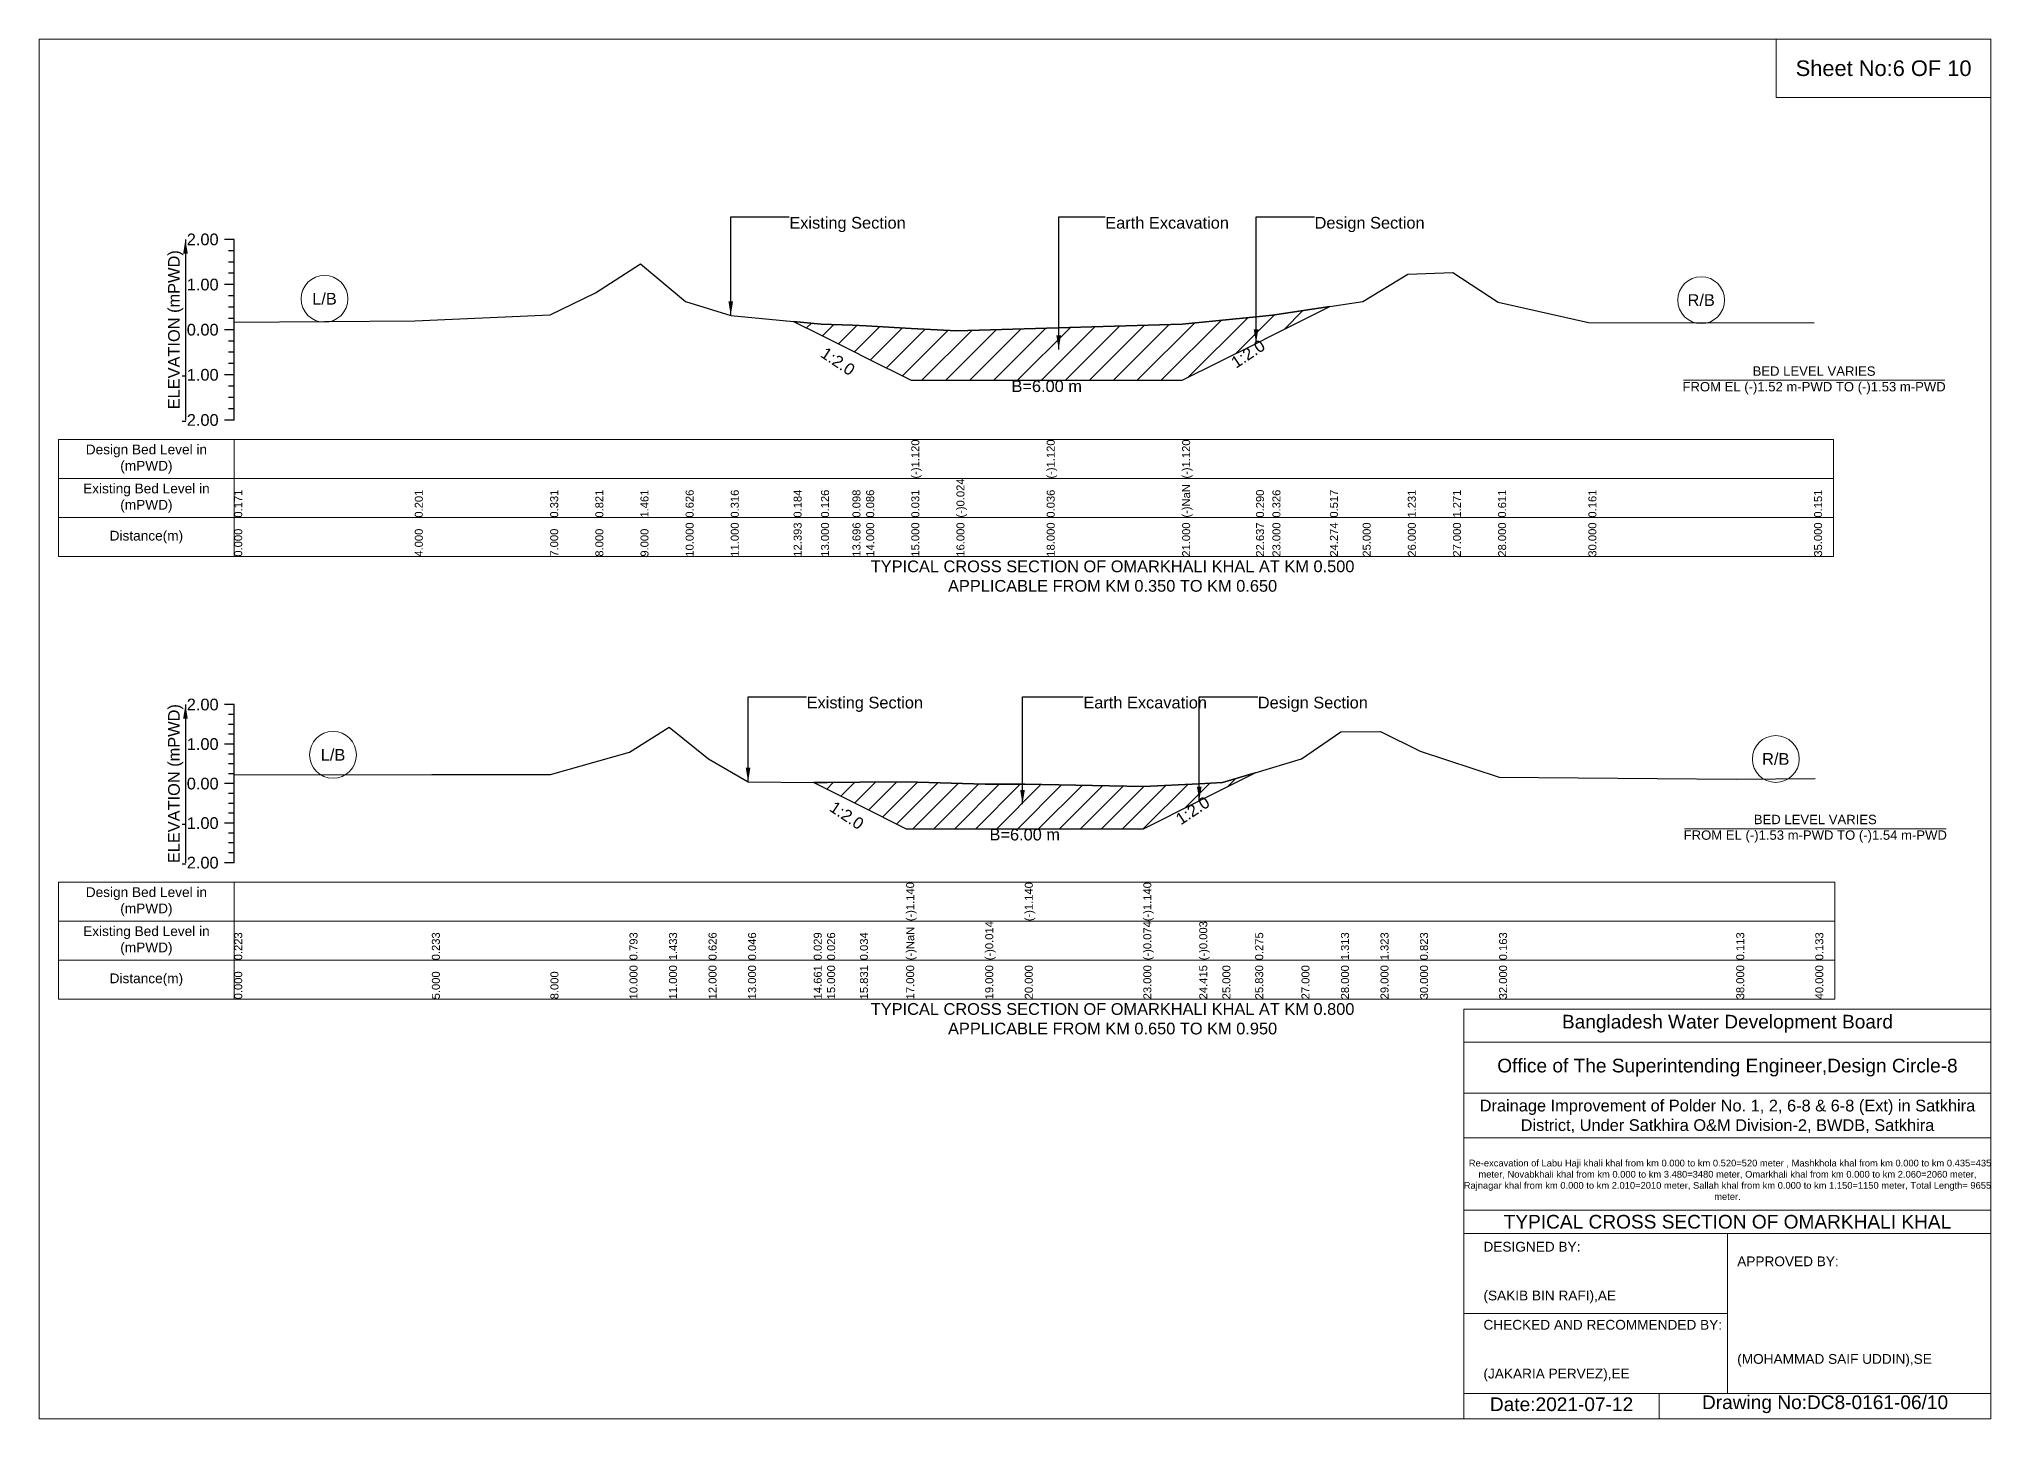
# Model space of a CAD drawing. Header units: inches. Extents: x 91000 to 648000, y -5656 to 141.
# Drawn here: x 420000 to 428000, y -5656 to 0 of the extents above; entities that cross this region are included whole.
import ezdxf

# ---------------------------------------------------------------- set-up
doc = ezdxf.new("R2010")
doc.units = ezdxf.units.IN
doc.header["$LTSCALE"] = 7
doc.header["$MEASUREMENT"] = 0
for name, color, linetype, lineweight in [('Cross section Data Border', 7, 'Continuous', 9), ('Cross Section Labels', 7, 'Continuous', 9), ('Existing_Bed_Level for Xsection', 7, 'Continuous', 25)]:
    doc.layers.add(name, color=color, linetype=linetype, lineweight=lineweight)
doc.styles.get("Standard").update_dxf_attribs({"font": 'arial.ttf'})
doc.dimstyles.get("Standard").update_dxf_attribs({"dimtxt": 0.18, "dimasz": 0.18, "dimexe": 0.18, "dimexo": 0.0625, "dimgap": 0.09, "dimtad": 0, "dimtih": 1, "dimtoh": 1, "dimdec": 4, "dimzin": 0, "dimdsep": 46, "dimtxsty": 'Standard', "dimcen": 0.09, "dimadec": 0, "dimazin": 0, "dimtfac": 1, "dimtdec": 4, "dimtofl": 0, "dimtmove": 0, "dimatfit": 3, "dimfxl": 1, "dimtolj": 1, "dimtzin": 0, "dimarcsym": 0})

msp = doc.modelspace()

# ---------------------------------------------------------------- hatches: boundary and pattern name
at = {"layer": 'Existing_Bed_Level for Xsection'}
h = msp.add_hatch(dxfattribs=at)
h.set_pattern_fill('ANSI31', color=256, scale=555, style=0)
h.paths.add_polyline_path([(423092.6, -1157.6), (423205, -1213.8), (423333.8, -1278.2), (423390, -1306.3), (423575, -1398.8), (423760, -1398.8), (424130, -1398.8), (424685, -1398.8), (424987.9, -1247.3), (425055, -1213.8), (425290.7, -1095.9), (425055, -1131.2), (424987.9, -1138), (424685, -1168.2), (424130, -1184.9), (423760, -1196), (423575, -1185.8), (423390, -1175.7), (423333.8, -1173.4), (423205, -1168.2)])
h = msp.add_hatch(dxfattribs=at)
h.set_pattern_fill('ANSI31', color=256, scale=486, style=0)
h.paths.add_polyline_path([(423175.1, -3047.3), (423230, -3074.7), (423364.6, -3142), (423554, -3236.7), (423878, -3236.7), (424040, -3236.7), (424526, -3236.7), (424755.2, -3122.1), (424850, -3074.7), (424984.5, -3007.5), (424850, -3047.8), (424755.2, -3052.5), (424526, -3064), (424040, -3054.3), (423878, -3054.3), (423554, -3044.6), (423364.6, -3046.5), (423230, -3047.8)])

# ---------------------------------------------------------------- linework, layer by layer
at = {"layer": 'Cross section Data Border'}
for points in [[(420080, -1641.6), (427355, -1641.6), (427355, -2121.6), (420080, -2121.6)], [(420080, -3456), (427360, -3456), (427360, -3936), (420080, -3936)]]:
    msp.add_lwpolyline(points, close=True, dxfattribs=at)
for points in [[(420800, -1641.6), (420800, -2121.6)], [(420080, -1801.6), (427355, -1801.6)], [(420080, -1961.6), (427355, -1961.6)], [(420800, -3456), (420800, -3936)], [(420080, -3616), (427360, -3616)], [(420080, -3776), (427360, -3776)]]:
    msp.add_lwpolyline(points, dxfattribs=at)
at = {"layer": 'Cross Section Labels'}
for points in [[(420000, 0), (428000, 0), (428000, -5656), (420000, -5656)], [(427120, 0), (428000, 0), (428000, -240), (427120, -240)]]:
    msp.add_lwpolyline(points, close=True, dxfattribs=at)
for points in [[(426739.2, -1398.8), (427810.8, -1398.8)], [(426744.2, -3236.7), (427815.8, -3236.7)], [(425840, -5656), (425840, -3976), (428000, -3976)], [(425840, -4112), (428000, -4112)], [(425840, -4320), (428000, -4320)], [(425840, -4504), (428000, -4504)], [(425840, -4800), (428000, -4800)], [(425840, -4896), (428000, -4896)], [(426920, -4896), (426920, -5552)], [(425840, -5224), (426920, -5224)], [(425840, -5552), (428000, -5552)], [(426640, -5552), (426640, -5656)]]:
    msp.add_lwpolyline(points, dxfattribs=at)
for centre in [(421170, -1064.7), (426812.5, -1070.2), (421205, -2934.1), (427118, -2951.1)]:
    msp.add_circle(centre, 96, dxfattribs=at)
at = {"layer": 'Existing_Bed_Level for Xsection'}
for points in [[(420800, -821.6), (420760, -821.6)], [(420800, -867.8), (420776, -867.8)], [(420800, -1561.6), (420800, -1376.6), (420800, -1191.6), (420800, -1006.6), (420800, -821.6)], [(420800, -914.1), (420776, -914.1)], [(420800, -1159.9), (421540, -1154.4), (422095, -1130.3), (422280, -1039.7), (422465, -921.3), (422650, -1075.8), (422835, -1133.1), (423092.6, -1157.6), (423205, -1168.2), (423333.8, -1173.4), (423390, -1175.7), (423575, -1185.8), (423575, -1185.8), (423760, -1196), (424130, -1184.9), (424130, -1184.9), (424685, -1168.2), (424685, -1168.2), (424987.9, -1138), (425055, -1131.2), (425290.7, -1095.9), (425425, -1075.8), (425610, -963.8), (425795, -956.4), (425980, -1078.5), (426350, -1161.8), (427275, -1163.6)], [(420800, -1006.6), (420760, -1006.6)], [(420800, -960.3), (420776, -960.3)], [(420800, -1052.8), (420776, -1052.8)], [(420800, -1099.1), (420776, -1099.1)], [(420800, -1191.6), (420760, -1191.6)], [(420800, -1145.3), (420776, -1145.3)], [(420800, -1237.8), (420776, -1237.8)], [(420800, -1284.1), (420776, -1284.1)], [(420800, -1330.3), (420776, -1330.3)], [(420800, -1376.6), (420760, -1376.6)], [(420800, -1422.8), (420776, -1422.8)], [(420800, -1469.1), (420776, -1469.1)], [(420800, -1515.3), (420776, -1515.3)], [(420800, -1561.6), (420760, -1561.6)], [(420800, -2728), (420760, -2728)], [(420800, -2768.5), (420776, -2768.5)], [(420800, -3376), (420800, -3214), (420800, -3052), (420800, -2890), (420800, -2728)], [(420800, -2809), (420776, -2809)], [(420800, -2849.5), (420776, -2849.5)], [(420800, -3015.9), (421610, -3014.3), (422096, -3014.3), (422420, -2923.5), (422582, -2819.9), (422744, -2950.6), (422906, -3044.6), (423175.1, -3047.3), (423230, -3047.8), (423364.6, -3046.5), (423554, -3044.6), (423554, -3044.6), (423878, -3054.3), (424040, -3054.3), (424040, -3054.3), (424526, -3064), (424526, -3064), (424755.2, -3052.5), (424850, -3047.8), (424984.5, -3007.5), (425174, -2950.6), (425336, -2839.3), (425498, -2837.7), (425660, -2918.7), (425984, -3025.6), (426956, -3033.7), (427280, -3030.5)], [(420800, -2890), (420760, -2890)], [(420800, -2930.5), (420776, -2930.5)], [(420800, -2971), (420776, -2971)], [(420800, -3011.5), (420776, -3011.5)], [(420800, -3052), (420760, -3052)], [(420800, -3092.5), (420776, -3092.5)], [(420800, -3133), (420776, -3133)], [(420800, -3173.5), (420776, -3173.5)], [(420800, -3214), (420760, -3214)], [(420800, -3254.5), (420776, -3254.5)], [(420800, -3295), (420776, -3295)], [(420800, -3335.5), (420776, -3335.5)], [(420800, -3376), (420760, -3376)]]:
    msp.add_lwpolyline(points, dxfattribs=at)
for points in [[(423092.6, -1157.6), (423092.6, -1157.6), (423205, -1213.8), (423333.8, -1278.2), (423390, -1306.3), (423575, -1398.8), (423575, -1398.8), (423760, -1398.8), (424130, -1398.8), (424130, -1398.8), (424685, -1398.8), (424685, -1398.8), (424987.9, -1247.3), (425055, -1213.8), (425290.7, -1095.9), (425290.7, -1095.9), (425290.7, -1095.9), (425055, -1131.2), (424987.9, -1138), (424685, -1168.2), (424685, -1168.2), (424130, -1184.9), (424130, -1184.9), (423760, -1196), (423575, -1185.8), (423575, -1185.8), (423390, -1175.7), (423333.8, -1173.4), (423205, -1168.2), (423092.6, -1157.6)], [(423175.1, -3047.3), (423230, -3074.7), (423364.6, -3142), (423554, -3236.7), (423554, -3236.7), (423878, -3236.7), (424040, -3236.7), (424040, -3236.7), (424526, -3236.7), (424526, -3236.7), (424755.2, -3122.1), (424850, -3074.7), (424984.5, -3007.5), (424984.5, -3007.5), (424984.5, -3007.5), (424850, -3047.8), (424755.2, -3052.5), (424526, -3064), (424526, -3064), (424040, -3054.3), (424040, -3054.3), (423878, -3054.3), (423554, -3044.6), (423554, -3044.6), (423364.6, -3046.5), (423230, -3047.8)]]:
    msp.add_lwpolyline(points, close=True, dxfattribs=at)

# ---------------------------------------------------------------- texts
at = {"layer": 'Cross section Data Border', "char_height": 40, "width": 640, "attachment_point": 5}
for s, insert in [('Design Bed Level in (mPWD)', (420440, -1721.6)), ('Existing Bed Level in (mPWD)', (420440, -1881.6)), ('Distance(m)', (420440, -2041.6)), ('Design Bed Level in (mPWD)', (420440, -3536)), ('Existing Bed Level in (mPWD)', (420440, -3696)), ('Distance(m)', (420440, -3856))]:
    msp.add_mtext(s, dxfattribs=dict(at, insert=insert))
at = {"layer": 'Cross Section Labels'}
for s, insert, char_height, attachment_point in [('Sheet No:6 OF 10', (427560, -120), 64, 5), ('Existing Section', (423075, -729.1), 48, 1), ('Earth Excavation', (424370, -729.1), 48, 1), ('Design Section', (425227.9, -729.1), 48, 1), ('L/B', (421170, -1064.7), 48, 5), ('R/B', (426812.5, -1070.2), 48, 5), ('BED LEVEL VARIES ^JFROM EL (-)1.52 m-PWD TO (-)1.53 m-PWD', (427275, -1398.8), 38.4, 5), ('B=6.00 m', (424130, -1398.8), 48, 2), ('TYPICAL CROSS SECTION OF OMARKHALI KHAL AT KM 0.500^JAPPLICABLE FROM KM 0.350 TO KM 0.650', (424400, -2201.6), 48, 5), ('Existing Section', (423146, -2695.6), 48, 1), ('Earth Excavation', (424280, -2695.6), 48, 1), ('Design Section', (424995.2, -2695.6), 48, 1), ('L/B', (421205, -2934.1), 48, 5), ('R/B', (427118, -2951.1), 48, 5), ('BED LEVEL VARIES ^JFROM EL (-)1.53 m-PWD TO (-)1.54 m-PWD', (427280, -3236.7), 38.4, 5), ('B=6.00 m', (424040, -3236.7), 48, 2), ('TYPICAL CROSS SECTION OF OMARKHALI KHAL AT KM 0.800^JAPPLICABLE FROM KM 0.650 TO KM 0.950', (424400, -4016), 48, 5), ('Bangladesh Water Development Board', (426920, -4036), 56, 5), ('Office of The Superintending Engineer,Design Circle-8', (426920, -4216), 56, 5)]:
    msp.add_mtext(s, dxfattribs=dict(at, insert=insert, char_height=char_height, attachment_point=attachment_point))
at = {"layer": 'Cross Section Labels', "char_height": 48, "attachment_point": 2}
for insert, rotation in [((423287.6, -1301.3), 326.30993), ((424941.6, -1270.4), 33.69007), ((424714.7, -3142.3), 33.69007), ((423324.1, -3162.2), 326.30993)]:
    msp.add_mtext('1:2.0', dxfattribs=dict(at, insert=insert, rotation=rotation))
at = {"layer": 'Cross Section Labels'}
for s, insert, char_height, width, attachment_point in [('Drainage Improvement of Polder No. 1, 2, 6-8 & 6-8 (Ext) in Satkhira District, Under Satkhira O&M Division-2, BWDB, Satkhira', (426920, -4416), 48, 2240, 5), ('  Re-excavation of Labu Haji khali khal from km 0.000 to km 0.520=520 meter , Mashkhola khal from km 0.000 to km 0.435=435 meter, Novabkhali khal from km 0.000 to km 3.480=3480 meter, Omarkhali khal from km 0.000 to km 2.060=2060 meter, Rajnagar khal from km 0.000 to km 2.010=2010 meter, Sallah khal from km 0.000 to km 1.150=1150 meter, Total Length= 9655 meter. ', (426920, -4676), 27.4148, 2160, 5), ('TYPICAL CROSS SECTION OF OMARKHALI KHAL', (426920, -4848), 56, 2240, 5), ('DESIGNED BY:^J^J^J(SAKIB BIN RAFI),AE', (425920, -5056), 40, 1120, 4), ('APPROVED BY:^J^J^J^J^J^J(MOHAMMAD SAIF UDDIN),SE', (426960, -5216), 40, 1120, 4), ('CHECKED AND RECOMMENDED BY:^J^J^J(JAKARIA PERVEZ),EE', (425920, -5376), 40, 1120, 4), ('Date:2021-07-12', (426240, -5596), 56, 1120, 5), ('Drawing No:DC8-0161-06/10', (427320, -5596), 56, 1760, 5)]:
    msp.add_mtext(s, dxfattribs=dict(at, insert=insert, char_height=char_height, width=width, attachment_point=attachment_point))
at = {"layer": 'Existing_Bed_Level for Xsection', "char_height": 48, "attachment_point": 6}
for s, insert in [('2.00', (420736, -821.6)), ('1.00', (420736, -1006.6)), ('0.00', (420736, -1191.6)), ('-1.00', (420736, -1376.6)), ('-2.00', (420736, -1561.6)), ('2.00', (420736, -2728)), ('1.00', (420736, -2890)), ('0.00', (420736, -3052)), ('-1.00', (420736, -3214)), ('-2.00', (420736, -3376))]:
    msp.add_mtext(s, dxfattribs=dict(at, insert=insert))
at = {"layer": 'Existing_Bed_Level for Xsection', "rotation": 90}
for s, insert, char_height, attachment_point in [('ELEVATION (mPWD)', (420560, -1191.6), 48, 5), ('(-)1.120', (423575, -1801.6), 32.8, 1), ('(-)1.120', (424130, -1801.6), 32.8, 1), ('(-)1.120', (424685, -1801.6), 32.8, 1), ('(-)0.024', (423760, -1961.6), 32.8, 1), ('(-)NaN', (424685, -1961.6), 32.8, 1), ('0.171', (420800, -1961.6), 32.8, 1), ('0.201', (421540, -1961.6), 32.8, 1), ('0.331', (422095, -1961.6), 32.8, 1), ('0.821', (422280, -1961.6), 32.8, 1), ('1.461', (422465, -1961.6), 32.8, 1), ('0.626', (422650, -1961.6), 32.8, 1), ('0.316', (422835, -1961.6), 32.8, 1), ('0.184', (423092.6, -1961.6), 32.8, 1), ('0.126', (423205, -1961.6), 32.8, 1), ('0.098', (423333.8, -1961.6), 32.8, 1), ('0.086', (423390, -1961.6), 32.8, 1), ('0.031', (423575, -1961.6), 32.8, 1), ('0.036', (424130, -1961.6), 32.8, 1), ('0.290', (424987.9, -1961.6), 32.8, 1), ('0.326', (425055, -1961.6), 32.8, 1), ('0.517', (425290.7, -1961.6), 32.8, 1), ('1.231', (425610, -1961.6), 32.8, 1), ('1.271', (425795, -1961.6), 32.8, 1), ('0.611', (425980, -1961.6), 32.8, 1), ('0.161', (426350, -1961.6), 32.8, 1), ('0.151', (427275, -1961.6), 32.8, 1), ('10.000', (422650, -2121.6), 32.8, 1), ('11.000', (422835, -2121.6), 32.8, 1), ('12.393', (423092.6, -2121.6), 32.8, 1), ('13.000', (423205, -2121.6), 32.8, 1), ('13.696', (423333.8, -2121.6), 32.8, 1), ('14.000', (423390, -2121.6), 32.8, 1), ('15.000', (423575, -2121.6), 32.8, 1), ('16.000', (423760, -2121.6), 32.8, 1), ('18.000', (424130, -2121.6), 32.8, 1), ('21.000', (424685, -2121.6), 32.8, 1), ('22.637', (424987.9, -2121.6), 32.8, 1), ('23.000', (425055, -2121.6), 32.8, 1), ('24.274', (425290.7, -2121.6), 32.8, 1), ('25.000', (425425, -2121.6), 32.8, 1), ('26.000', (425610, -2121.6), 32.8, 1), ('27.000', (425795, -2121.6), 32.8, 1), ('28.000', (425980, -2121.6), 32.8, 1), ('30.000', (426350, -2121.6), 32.8, 1), ('35.000', (427275, -2121.6), 32.8, 1), ('0.000', (420800, -2121.6), 32.8, 1), ('4.000', (421540, -2121.6), 32.8, 1), ('7.000', (422095, -2121.6), 32.8, 1), ('8.000', (422280, -2121.6), 32.8, 1), ('9.000', (422465, -2121.6), 32.8, 1), ('ELEVATION (mPWD)', (420560, -3052), 48, 5), ('(-)1.140', (423554, -3616), 32.8, 1), ('(-)1.140', (424040, -3616), 32.8, 1), ('(-)1.140', (424526, -3616), 32.8, 1), ('0.223', (420800, -3776), 32.8, 1), ('0.233', (421610, -3776), 32.8, 1), ('0.793', (422420, -3776), 32.8, 1), ('1.433', (422582, -3776), 32.8, 1), ('0.626', (422744, -3776), 32.8, 1), ('0.046', (422906, -3776), 32.8, 1), ('0.029', (423175.1, -3776), 32.8, 1), ('0.026', (423230, -3776), 32.8, 1), ('0.034', (423364.6, -3776), 32.8, 1), ('(-)NaN', (423554, -3776), 32.8, 1), ('(-)0.014', (423878, -3776), 32.8, 1), ('(-)0.074', (424526, -3776), 32.8, 1), ('(-)0.003', (424755.2, -3776), 32.8, 1), ('0.275', (424984.5, -3776), 32.8, 1), ('1.313', (425336, -3776), 32.8, 1), ('1.323', (425498, -3776), 32.8, 1), ('0.823', (425660, -3776), 32.8, 1), ('0.163', (425984, -3776), 32.8, 1), ('0.113', (426956, -3776), 32.8, 1), ('0.133', (427280, -3776), 32.8, 1), ('0.000', (420800, -3936), 32.8, 1), ('5.000', (421610, -3936), 32.8, 1), ('8.000', (422096, -3936), 32.8, 1), ('10.000', (422420, -3936), 32.8, 1), ('11.000', (422582, -3936), 32.8, 1), ('12.000', (422744, -3936), 32.8, 1), ('13.000', (422906, -3936), 32.8, 1), ('14.661', (423175.1, -3936), 32.8, 1), ('15.000', (423230, -3936), 32.8, 1), ('15.831', (423364.6, -3936), 32.8, 1), ('17.000', (423554, -3936), 32.8, 1), ('19.000', (423878, -3936), 32.8, 1), ('20.000', (424040, -3936), 32.8, 1), ('23.000', (424526, -3936), 32.8, 1), ('24.415', (424755.2, -3936), 32.8, 1), ('25.000', (424850, -3936), 32.8, 1), ('25.830', (424984.5, -3936), 32.8, 1), ('27.000', (425174, -3936), 32.8, 1), ('28.000', (425336, -3936), 32.8, 1), ('29.000', (425498, -3936), 32.8, 1), ('30.000', (425660, -3936), 32.8, 1), ('32.000', (425984, -3936), 32.8, 1), ('38.000', (426956, -3936), 32.8, 1), ('40.000', (427280, -3936), 32.8, 1)]:
    msp.add_mtext(s, dxfattribs=dict(at, insert=insert, char_height=char_height, attachment_point=attachment_point))

# ---------------------------------------------------------------- leaders
at = {"layer": 'Cross Section Labels', "annotation_type": 0, "has_hookline": 1, "hookline_direction": 0}
for points, text_width in [([(422835, -1133.1), (422835, -729.1), (423074.9, -729.1)], 467.2), ([(424179, -1272.3), (424179, -729.1), (424369.9, -729.1)], 497), ([(424987.9, -1247.3), (424987.9, -729.1), (425227.8, -729.1)], 441.2), ([(422906, -3044.6), (422906, -2695.6), (423145.9, -2695.6)], 467.2), ([(424030.7, -3136), (424030.7, -2695.6), (424279.9, -2695.6)], 497), ([(424755.2, -3122.1), (424755.2, -2695.6), (424995.1, -2695.6)], 441.2)]:
    msp.add_leader(points, dimstyle='Standard', override={"dimasz": 57.6}, dxfattribs=dict(at, text_width=text_width))
at = {"layer": 'Existing_Bed_Level for Xsection'}
for points in [[(420600, -821.6), (420600, -1561.6)], [(420600, -2728), (420600, -3376)]]:
    msp.add_leader(points, dimstyle='Standard', override={"dimasz": 57.6}, dxfattribs=at)

doc.saveas('drawing.dxf')
